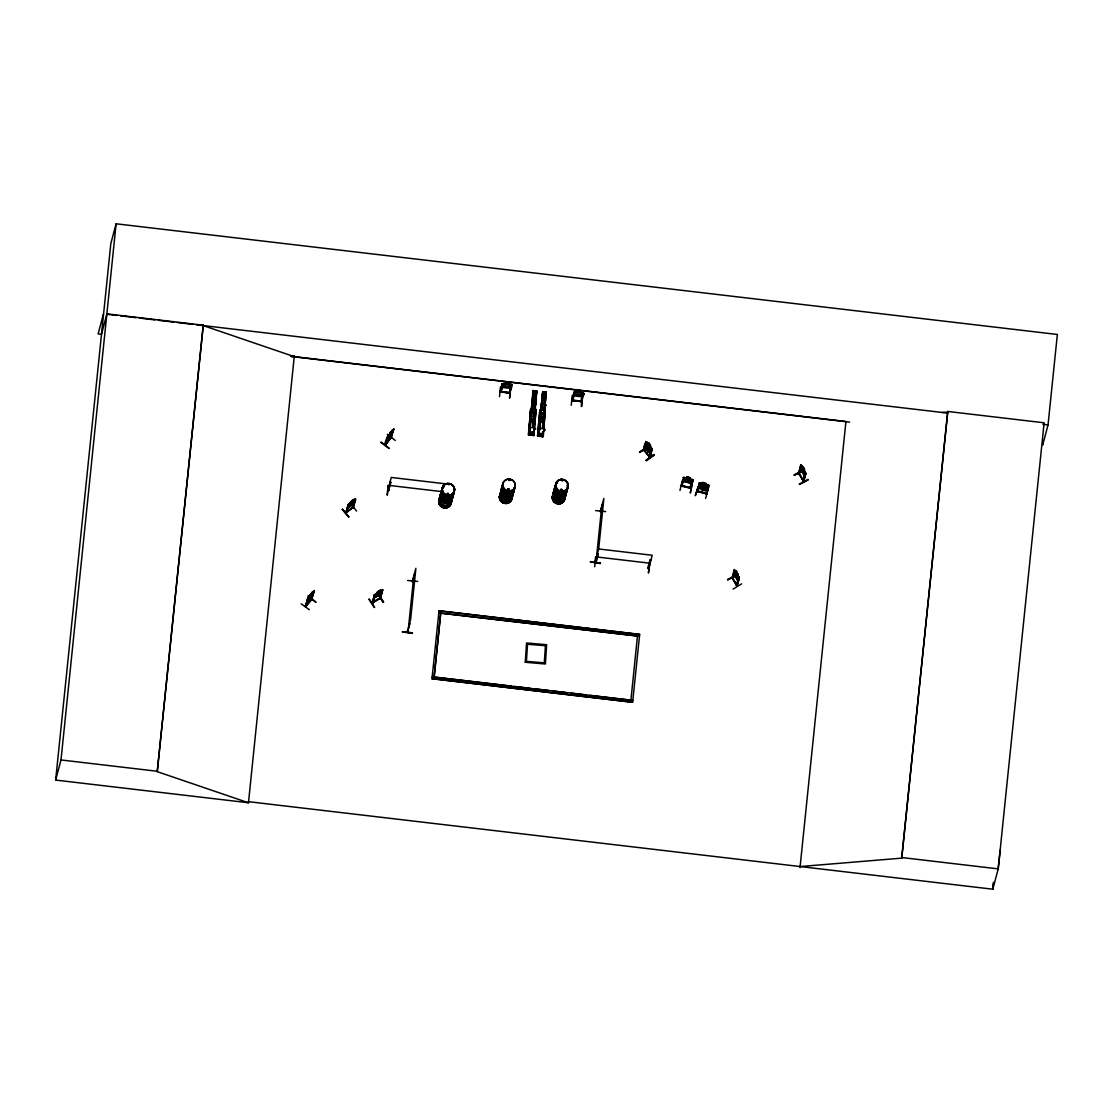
<?xml version="1.0" encoding="UTF-8"?>
<svg xmlns="http://www.w3.org/2000/svg" width="1113" height="1113" viewBox="0 0 1113 1113"><rect width="100%" height="100%" fill="white"/><g stroke="black" fill="none" stroke-linecap="round" stroke-linejoin="round"><path stroke-width="1.5" d="M345.642 512.717L353.28 507.125L345.795 513.037M346.491 512.773L348.397 504.495L345.489 513.065L346.658 512.467M352.501 507.723L345.587 512.856M525.266 662.36L526.532 643.022L546.65 644.677L545.398 664.002L525.294 662.277M530.915 644.51L530.984 643.467M539.374 662.778L544.257 663.181L545.509 644.664M417.709 581.445L407.65 580.485M605.681 511.59L595.636 510.589M529.76 428.881L529.412 432.999L532.765 433.36L534.477 429.59A3.367 1.016 5.2 0 0 534.852 428.185A3.367 1.016 5.2 0 0 530.122 427.67A3.367 1.016 5.2 0 0 529.746 429.089M532.598 403.949L532.376 406.69L534.602 406.941L535.756 404.297M538.956 434.126L539.304 430.008A3.367 1.016 5.2 0 1 539.68 428.602A3.367 1.016 5.2 0 1 544.41 429.103A3.367 1.016 5.2 0 1 544.034 430.508L542.309 434.473L538.984 433.917M541.92 407.817L541.822 404.895M530.511 415.525L528.647 435.016L530.678 408.916L536.118 409.528L533.711 435.531L528.772 434.78M528.731 435.016L530.762 408.763L535.784 409.292L533.405 435.433L533.767 432.22L528.605 432.192L533.252 432.595M530.692 415.539L528.981 435.058L531.291 409.041M531.457 408.054L532.96 390.705L536.605 390.941L535.158 408.443L531.374 408.04L532.334 408.109L533.252 390.58L536.828 391.108L535.228 408.443L534.073 408.318L534.351 405.16M529.273 435.016L531.75 409.028M534.115 408.332L535.089 407.998L531.652 407.984L533.252 390.58M529.969 431.872L531.931 410.753M530.386 433.82L531.903 434.209L530.386 433.82C529.009 435.225 532.543 435.6 531.917 433.987M532.849 407.887L534.017 407.567L533.002 407.302M530.901 433.931C531.318 434.473 531.318 432.15 531.138 433.875M533.711 406.885L533.642 407.72M531.416 433.402L531.611 432.915M533.878 407.984L534.031 407.414M535.019 402.196L535.645 390.983L536.605 390.941M532.737 427.225L534.212 410.975M534.365 408.304L535.937 390.927L534.727 408.401L536.772 391.108L535.701 390.997M532.849 427.239L534.323 410.989M532.696 432.025L532.097 435.364M533.183 427.211L534.477 409.361M532.765 433.36L529.44 432.79M533.391 427.295L534.866 411.045L533.489 427.309M533.67 428.964L535.2 411.087M537.509 436.073L539.861 410.057L545.328 410.419L543.255 436.658L538.149 436.129M537.607 436.073L539.875 410.071M538.845 429.646L540.375 411.754M542.518 436.588L543.297 431.677L542.949 436.56L538.316 435.893L538.678 432.846L538.149 433.319L542.796 433.708M540.501 411.768L539.068 429.674L540.807 411.81M542.546 391.846L543.673 391.957L542.073 409.292L540.932 409.181L542.782 391.776L546.149 392.068L544.772 409.57L546.121 392.124L545.245 392.11L544.563 403.323M541.001 409.181L542.796 391.706L540.918 409.167M538.581 436.185L539.179 432.832M539.513 429.646L540.835 410.168M539.722 429.743L541.349 411.866M541.182 409.153L542.782 391.776L543.659 391.957M539.819 429.743L541.475 411.866M541.641 409.25L543.158 391.901M539.93 434.933L541.447 435.336L539.93 434.933C538.553 436.338 542.087 436.713 541.461 435.1M541.6 404.673L543.464 403.156M540.821 435.253L540.793 435.545M540.96 435.072L540.681 433.792M543.2 408.624L543.339 407.803L542.838 408.36M545.245 392.11L544.814 403.393M542.379 428.366L543.756 412.088M544.702 403.198L545.481 392.054M541.934 436.449L542.727 431.677M542.629 428.324L544.02 410.488M544.535 409.501L543.631 409.445L545.843 392.166M542.727 428.324L544.354 410.46M543.033 428.435L544.535 412.172M542.615 436.588L542.949 431.691M543.367 428.463L545.328 410.419M388.228 485.449L387.268 495.202L388.047 485.574M387.908 490.694C388.59 489.483 388.854 491.153 387.811 489.957M390.872 482.388L389.967 482.291L390.872 482.388L388.604 490.777L388.827 490.068M412.575 580.736L415.886 568.312L410.627 619.44L407.219 632.351L407.4 631.001M407.219 632.254L407.386 631.099M407.567 632.295L409.779 623.461M412.366 581.209L412.867 581.709M412.784 582.002L412.951 580.972M409.431 623.419L409.695 624.323M414.523 574.016L414.954 573.195L412.464 581.793M440.4 496.37L440.581 496.593M590.349 561.94L600.352 563.498M594.718 566.74L595.511 557.098M600.77 512.105L600.909 511.368M595.761 561.342L595.538 562.496L595.65 561.425M600.422 511.771L600.937 511.076M597.403 553.523L595.121 562.385M602.495 504.119L602.926 503.299L600.422 511.688M597.431 553.815L598.293 554.246L597.389 554.149M600.338 563.568L600.436 562.872M648.768 568.409C647.724 566.392 648.183 569.48 647.961 568.409M649.394 563.289L648.434 573.042L649.909 563.498M650.02 560.006L650.896 560.437L650.02 560.006L647.794 567.964L648.879 568.409M294.347 355.603L248.477 802.751L55.65 780.074L110.813 243.705L116.114 223.796L1057.35 334.47L1048.043 424.916L1042.742 444.824L1043.09 441.416M55.65 780.074L61.006 759.956L116.114 223.796M800.122 866.554L901.725 858.137L947.775 411.462L1044.119 422.787L998.222 868.877L992.824 889.204L248.463 801.68L248.338 802.737L157.253 771.657L203.248 325.205L106.904 313.866L101.506 334.15M157.253 771.657L203.248 325.205M408.513 627.412L413.772 576.284M431.997 678.693L439.023 610.8L639.655 634.396L632.629 702.275L431.997 678.693L632.629 702.275M500.488 387.06L499.5 396.645M508.933 393.028L500.168 391.581L509.893 392.68L509.768 393.446L512.272 384.806L511.145 384.347M502.7 385.599L500.906 391.859M500.85 392.402L501.184 391.706M502.213 383.902L503.09 384.347L502.213 383.902L500.057 392.291L502.506 383.679M502.533 387.449C499.25 383.582 505.288 383.957 506.039 382.705L509.337 383.095L506.025 382.816L505.872 383.832L504.133 383.971L503.646 385.808L505.093 386.781L510.018 386.545L510.505 384.722L508.947 384.194L509.337 383.095M502.45 387.477L510.171 388.381L511.577 387.435L510.102 388.34M503.521 383.526L511.187 384.43L509.072 384.068M509.198 392.541L509.072 393.362L509.991 393.139M509.517 397.995L510.547 388.242L509.657 397.995M571.233 405.257L572.263 395.505M573.432 394.823L574.28 395.894L581.918 396.826C589.64 391.094 572.958 392.388 573.96 392.346M575.282 391.971L577.536 392.124M577.786 391.15L581.069 391.637L577.786 391.15L577.619 392.277L575.894 392.402L575.407 394.239L576.84 395.212L581.765 394.99L582.252 393.153L580.694 392.639L580.972 391.553M580.833 401.751L581.821 401.125L571.706 400.624L574.141 392.082M581.264 406.44L582.294 396.687L581.807 406.482M582.878 393.39L583.755 393.835L582.878 393.39L580.624 401.682M582.948 392.861L580.805 392.611L581.083 391.526M596.498 557.516L601.757 506.387M598.613 549.558L603.872 498.415L600.464 511.229M800.024 867.597L845.922 421.507L290.799 356.243M901.725 858.137L947.775 411.462M993.533 882.289L992.824 889.204L993.533 882.748M998.069 869.462L1000.211 850.068M402.363 631.92L412.366 633.394M412.408 632.949L402.377 631.836L412.45 632.768M590.391 561.773L600.38 563.095M380.493 597.751L372.034 602.606M372.076 602.69L380.409 597.806M373.119 602.467L372.34 603.302M380.841 593.772L379.797 598.905L379.672 598.126M380.507 598.432L379.978 598.585M385.195 444.56L391.136 437.145M390.496 437.854L385.39 445.061L391.414 437.353M644.079 450.668L645.777 442.028L646.625 442.515C643.425 460.824 642.215 443.725 646.75 442M644.51 450.431L644.065 449.499M649.324 456.58L650.159 456.914M650.117 457.262L643.731 449.694L649.755 457.206M533.711 398.287L535.019 397.744M542.977 420.881L542.546 421.688M305.24 606.46L308.023 597.82L305.602 606.655L311.849 599.531M311.334 599.935L311.07 599.629M595.747 562.009L597.751 553.564M448.275 484.545L448.901 484.753M448.4 493.852L447.259 494.005L448.456 494.144M509.072 480.468L509.267 479.661M509.587 480.593L509.295 479.675M507.765 490.179L508.154 488.774M509.824 479.995L509.044 480.301M510.004 480.343L509.545 479.62M509.072 489.386L508.293 490.179L508.112 488.997M509.17 489.247L508.46 490.221M562.788 480.204L561.94 480.858M561.898 480.329L562.844 480.677M560.507 490.36L561.23 489.066L562.357 489.859M560.98 489.372L560.743 489.984M561.634 490.527L562.093 489.803L560.882 490.29M562.302 490.068L561.55 490.916L560.576 490.304M679.96 490.471L682.241 480.955M693.149 479.94L683.507 477.435L684.175 478.242L681.935 486.27L681.086 486.005L681.462 485.296L689.935 487.591M681.935 486.27L682.144 485.463M683.521 481.386L682.812 480.065L683.521 481.386L691.076 483.265L683.549 481.289M686.818 477.88L687.083 476.907L690.283 477.811L687.083 476.907M692.982 480.079L692.091 479.856L693.176 479.828L692.439 482.569L691.02 483.209M683.507 477.435L681.253 486.103L690.783 488.37L690.088 487.508M692.216 483.571L690.324 493.045L692.189 483.418M699.256 488.162L698.241 487.424L701.357 488.607M704.181 490.471L704.473 489.386L706.157 489.483L706.644 487.661L702.247 485.658L700.439 486.033L699.952 487.856L701.468 488.607L701.065 489.692L704.306 490.43M699.284 488.064L707.84 490.04M698.296 486.548L695.291 495.716L698.268 486.381M698.018 491.181L697.016 491.362M698.727 485.574L699.548 486.798M697.879 491.696L700.202 483.334L699.326 483.098M699.465 486.812L707.019 488.704M700.55 482.861L702.86 483.404M706.115 483.209L705.823 484.294L707.339 485.045L706.852 486.868L705.044 487.23L700.647 485.24L701.134 483.404L702.762 483.348M702.985 482.458L709.051 485.491M706.713 493.991C705.489 493.657 705.392 487.55 708.898 485.63M705.906 493.755L706.087 493.045M705.614 498.443L708.16 488.983M708.355 488.12L706.95 488.649L708.383 488.009M103.37 314.214L98.125 333.97L101.506 334.359M309.289 609.674L301.164 603.83M315.995 602.05L307.953 595.942L315.73 602.342M310.416 594.272C308.788 597.681 313.546 589.18 312.197 593.076L313.156 592.199M310.805 594.105L311.974 592.992M312.113 593.006L312.447 591.921M310.917 600.004L312.683 593.549M313.532 591.337L311.195 600.213L312.002 599.197M305.352 606.335L311.57 599.267L313.685 591.295L307.911 598.057L305.602 606.446M311.849 599.615C317.08 579.456 313.602 598.85 307.689 600.978M342.303 509.448L348.8 517.002L342.442 509.225M346.574 512.662L348.397 504.495M350.289 503.257L356.591 511.062M351.096 501.365L348.188 504.759L345.934 513.288M353.002 500.433L351.471 501.601L355.047 499.236M348.828 516.849L342.359 509.392M353.391 500.502L353.586 499.445L353.294 500.6L354.491 499.946L352.515 503.535L349.065 505.552L350.915 502.422M352.418 507.778L353.767 502.937M352.835 507.959L355.325 499.208L349.023 503.702M355.325 499.208L353.197 507.18M353.405 507.584L355.701 498.888M381.133 442.042L389.133 448.122M387.324 434.251L395.282 440.456M385.961 444.421C392.806 424.303 381.842 446.772 386.114 444.087M388.061 436.407L385.543 445.033M387.783 436.199L385.961 444.518M390.106 432.581L389.884 433.68L390.204 432.651M390.482 432.401L391.679 430.912M391.595 431.246L391.971 430.272M390.454 438.202L392.625 430.161L390.802 438.119M390.955 437.479L393.181 429.465L392.917 430.369M391.359 437.785C396.701 417.333 392.666 438.397 387.074 438.995M372.006 602.982L374.886 594.565L372.897 602.912M374.511 594.648L372.104 603.316L380.59 598.14M374.469 596.151L373.05 602.759M376.389 596.693L377.641 591.699M374.664 607.308L369.307 599.031M378.99 595.149L380.34 590.071L380.131 591.142M379.714 598.919L382.635 590.419L381.676 590.586M382.023 591.726L380.284 598.029M380.479 598.53L382.761 589.751L374.469 594.787M378.712 595.427L383.22 602.328L378.754 595.26M412.742 582.127L414.954 573.195M441.277 496.913L440.303 496.76L442.557 488.482M441.249 496.44L440.331 496.426M441.193 496.968L440.511 496.523L441.346 496.551M439.023 610.8L639.655 634.396M438.772 612.915L639.46 636.26L440.484 613.11M500.961 392.305L503.09 384.347M506.638 383.081L508.613 383.317M432.192 676.829L632.81 700.411M532.974 393.585L536.341 393.877M533.071 392.416L536.424 392.778M532.807 395.352L536.174 395.644M532.501 398.677L535.854 399.024M530.762 408.763L528.341 434.905M530.525 411.393L535.548 411.935M532.097 406.175L534.922 406.482M533.53 402.238L532.097 403.727M530.122 415.789L535.116 416.429M529.899 418.14L534.894 418.78M535.562 403.323L535.506 402.21M542.365 396.395L545.704 396.826M542.226 397.967L545.551 398.384M539.902 414.273L544.897 414.926M541.641 407.302L544.466 407.608M541.475 409.055L544.786 409.57M539.207 421.897L544.201 422.537M545.106 404.45L545.203 403.421M538.316 435.893L540.654 410.141M571.915 400.708L572.04 399.929L580.708 401.139M573.543 394.823L574.252 392.11M572.736 400.012L572.75 400.819L574.865 392.444M578.384 391.526L580.36 391.748M581.668 401.876L583.908 393.251M600.714 512.23L602.926 503.299M595.191 561.954C597.097 560.966 595.942 563.011 596.192 561.481L595.497 561.397M596.178 562.218L598.335 553.912M639.822 452.546L646.347 447.857M643.592 449.916L646.041 441.569M648.114 443.823L648.392 442.668L650.465 445.186L650.493 449.596L647.321 446.772L646.987 442.891L648.114 443.823L645.888 441.541M646.876 450.153L648.114 451.669M646.444 460.824L654.291 454.939L646.138 460.253M648.336 452.309L648.601 451.335L649.797 452.198L650.284 450.375L646.291 445.506L645.804 447.343L646.75 448.915M648.392 452.435L646.583 448.929L648.392 452.435L648.684 451.266M646.723 441.931L652.093 449.096L649.895 457.596L649.241 456.956C648.601 453.728 653.234 448.233 651.383 448.859M649.241 456.956L650.799 451.836M652.176 449.04L649.825 457.513L643.717 449.847M646.152 460.267L654.054 454.466L646.096 460.42M648.74 568.437L652.218 555.262L598.711 548.973L595.163 562.107M637.443 636.274L630.932 699.938M687.18 476.962L686.902 478.047L685.205 477.978L684.718 479.8L689.114 481.734L690.936 481.345L691.423 479.522L689.907 478.799L690.297 477.7M689.796 488.12L692.091 479.856M689.893 487.884L690.658 488.44L693.065 479.814M698.324 487.536L699.562 482.889M702.832 483.501L703.013 482.36M704.279 490.527L704.571 489.456L706.727 490.123M706.658 493.949L709.078 485.379L707.938 485.713M735.095 576.297L727.526 579.636L734.844 575.852M731.992 578.037L734.385 569.48L739.296 577.856L736.917 586.398M732.924 578.273L734.497 569.87L732.479 577.897L737.335 585.758M734.497 569.87L732.883 578.69L732.591 577.591M738.002 573.738L737.655 574.767L736.277 570.997L736.11 571.929M736.375 570.941L736.055 572.096L735.15 571.039L734.663 572.861L737.836 578.259L737.585 574.711M738.629 577.591C740.799 576.2 734.121 586.69 737.029 585.146M736.889 585.995L738.935 577.438M739.241 577.772L736.959 586.328L732.076 577.744M733.064 589.069L741.592 583.88M794.32 475.334L801.583 471.703M798.87 474.124L800.984 465.276L799.064 474.263L798.48 473.442L803.809 481.665L805.868 473.609L805.116 472.997L803.405 481.804L805.729 473.178L801.388 465.484L804.49 469.143L804.143 470.173L804.435 469.088M800.984 465.276L798.814 473.15M803.043 467.154L804.017 468.823M799.273 484.03L808.024 479.453M804.574 476.03L803.071 480.677M800.317 469.408L800.164 467.516L804.156 475.961L805.075 475.891L805.784 473.262L804.17 470.062L804.323 473.665L801.763 470.451L801.638 466.444L802.598 467.335M798.536 473.442L800.776 464.942L801.499 465.498M803.823 481.275L798.953 472.858M531.444 434.32L531.11 434.307M391.999 433.486L392.917 431.705M533.364 420.032L532.487 420.784M448.428 493.323C445.882 492.252 447.343 496.607 448.72 494.367M562.19 490.555L562.302 489.845M540.946 434.446L541.155 434.07M392.221 432.234L388.367 437.033L389.94 433.639M312.67 594.036L308.621 598.683L310.235 595.316M387.714 436.449L393.765 429.062M387.867 436.449L388.548 435.378M308.774 596.999L307.745 600.895M355.005 501.504C336.905 516.349 359.165 501.88 354.936 499.222M388.868 490.457L387.95 489.929M648.949 568.131L648.044 568.075M499.987 391.859L510.102 392.75M388.896 448.428L380.869 442.39M532.056 403.546L532.849 403.017M536.41 404.186L536.007 403.351M545.954 405.313L545.551 404.478M382.065 592.38L374.371 597.876L373.718 597.319M382.121 592.478L374.371 597.876M390.148 432.707L392.708 430.397M308.287 598.029L307.438 598.474M311.487 598.975L305.727 606.376M543.52 398.315L543.394 399.595M544.299 399.581L544.41 398.524L543.339 398.468M540.918 420.213L541.655 419.698M596.22 561.801L595.413 561.453M580.903 401.459L581.751 401.584L571.985 400.457M313.504 591.406L314.269 590.906M353.656 499.528L351.096 501.476M348.619 504.759L347.687 505.038M353.28 506.888L352.487 507.431L353.489 507.291M645.276 447.301L644.608 446.076L650.062 453.172M650.813 453.617L650.048 453.102M645.192 444.17L645.568 445.923L650.423 451.836L651.397 451.725M648.392 442.668L650.465 445.186M644.733 448.414L639.446 452.309L646.403 447.69M374.26 607.559L368.876 599.267M681.295 485.63L690.964 488.106M690.742 488.398L690.964 487.675M705.906 493.435L706.866 493.657M541.057 433.973L540.334 433.987L541.085 434.084M380.396 590.168L377.557 591.713L375.471 595.747L379.255 594.175L381.342 590.739L380.034 591.226M377.349 593.09L379.95 591.56M376.862 594.926L379.463 593.382M533.962 397.244L533.697 398.343M375.081 594.857L374.121 595.01M383.22 602.328L379.185 595.149L383.679 602.036M509.1 490.263L507.834 490.11M804.49 469.143L802.807 466.528M801.332 471.258L794 475.042L801.624 471.536M805.868 473.609L805.116 472.997M803.475 481.512L798.981 472.955M808.302 479.898L799.551 484.475M733.578 572.165L737.682 580.555L738.587 580.485L737.641 580.457L733.829 574.002M727.832 579.929L735.137 576.131M738.712 576.576L739.296 577.856M536.146 404.325L536.327 403.532M545.954 405.174L544.146 408.054L541.934 407.678M698.908 484.892L700.369 484.155L707.84 486.075L708.536 487.411M531.819 418.738L532.932 418.864M532.779 420.631L531.207 419.81M541.001 421.437L542.323 421.744M508.112 488.746L509.476 489.47M381.94 590.071L382.761 589.751M540.681 435.127L540.821 434.446M533.711 402.224L534.741 402.03M543.255 403.351L543.993 403.129M502.38 383.762L503.577 383.456M528.912 435.044L529.621 435.127M542.894 404.075L541.641 404.854M646.319 443.419L645.373 443.531C648.072 443.155 651.091 448.066 651.522 450.988M440.553 496.12L441.318 496.189M683.479 477.533L684.648 477.491M942.461 412.478L947.622 412.047M699.423 482.945L700.606 482.805M804.129 475.863L805.075 475.891M533.433 390.76L532.529 408.179L531.652 407.998M536.09 409.542L533.67 435.545M541.641 419.782L542.852 420.422M541.641 436.491L542.309 436.546M571.957 400.221L580.68 401.473M698.101 491.417L697.1 491.07M545.44 645.707L527.52 644.232L526.421 661.372L544.34 662.847M526.338 661.706L531.221 662.11M532.39 406.565L534.616 406.801M290.799 356.243L294.235 356.647L203.15 325.566M106.806 314.242L117.129 315.452M120.566 315.855L136.05 317.678M139.487 318.081L154.971 319.904M158.422 320.307L173.906 322.13M177.343 322.533L192.827 324.356M196.264 324.759L947.511 413.09M1042.937 424.317L1048.043 424.916M290.966 356.438L849.622 422.119M511.131 384.959L512.008 385.39L511.104 385.293L509.072 393.32M500.238 391.971L509.921 392.945M444.755 483.738L391.247 477.449L387.839 490.624M389.133 485.421L440.901 491.501M596.596 556.945L650.089 563.234M433.903 677.024L511.076 686.109M514.498 686.512L529.927 688.321M533.364 688.724L548.792 690.533M552.229 690.936L567.658 692.759M571.08 693.162L586.523 694.971M589.946 695.375L631.099 700.216M901.878 857.553L998.222 868.877M61.006 759.956L157.35 771.281M683.382 477.686L684.258 477.908M700.578 482.917L707.965 484.865M700.119 483.654L699.451 482.847L697.197 491.515L706.699 493.922M698.241 491.125L705.851 493.129M698.157 491.445L705.767 493.449M697.295 491.181L706.88 493.616M692.049 479.327L693.037 479.926M541.196 421.716L540.751 420.923M532.96 418.78L533.391 419.559M650.131 446.118L652.023 449.026M732.159 577.814L737.251 586.05M645.345 444.184L645.707 445.882M567.032 485.185A6.288 5.996 14.9 0 1 564.388 492.85A6.288 5.996 14.9 0 1 556.138 490.805A6.288 5.996 14.9 0 1 557.335 482.792M567.018 488.524A6.288 5.996 14.9 0 1 559.408 495.188A6.288 5.996 14.9 0 1 555.721 485.741M567.672 486.451A6.4 6.094 14.9 0 1 559.129 492.962A6.4 6.094 14.9 0 1 557.335 482.486M565.251 495.16A6.288 5.996 14.9 0 1 557.641 501.824A6.288 5.996 14.9 0 1 553.968 492.377M565.39 495.021A6.4 6.094 14.9 0 1 557.655 501.782A6.4 6.094 14.9 0 1 553.912 492.196M565.974 492.822A6.4 6.094 14.9 0 1 558.239 499.584A6.4 6.094 14.9 0 1 554.497 489.998M565.348 494.798A6.288 5.996 14.9 0 1 557.738 501.448A6.288 5.996 14.9 0 1 554.065 492.002M565.891 494.534A6.288 5.996 14.9 0 1 557.432 499.375A6.288 5.996 14.9 0 1 554.552 490.179M566.002 492.711A6.4 6.094 14.9 0 1 558.267 499.473A6.4 6.094 14.9 0 1 554.524 489.887A6.288 5.996 14.9 0 0 558.323 499.25A6.288 5.996 14.9 0 0 565.933 492.6M514.053 488.51A6.288 5.996 14.9 0 1 506.429 495.16A6.288 5.996 14.9 0 1 502.756 485.727M514.178 488.37A6.4 6.094 14.9 0 1 506.443 495.132A6.4 6.094 14.9 0 1 502.714 485.546M513.636 491.946A6.316 6.01 14.9 0 1 505.149 496.801A6.316 6.01 14.9 0 1 502.227 487.647A6.275 5.982 14.9 0 0 505.163 496.76A6.316 6.01 14.9 0 0 513.608 492.016A6.275 5.982 14.9 0 1 505.163 496.76A6.316 6.01 14.9 0 1 502.241 487.577M513.649 491.793A6.288 5.996 14.9 0 1 505.191 496.635A6.288 5.996 14.9 0 1 502.297 487.438A6.275 5.968 14.9 0 0 505.205 496.607A6.275 5.968 14.9 0 0 513.622 491.793M514.763 486.172A6.4 6.094 14.9 0 1 507.027 492.934A6.4 6.094 14.9 0 1 503.299 483.348A6.4 6.094 14.9 0 0 507.055 492.822A6.4 6.094 14.9 0 0 514.79 486.061M514.164 488.134A6.302 6.01 14.9 0 1 506.526 494.812A6.302 6.01 14.9 0 1 502.839 485.351M514.693 487.884A6.302 6.01 14.9 0 1 506.234 492.739A6.302 6.01 14.9 0 1 503.326 483.515M514.735 485.95A6.288 5.996 14.9 0 1 507.111 492.6A6.288 5.996 14.9 0 1 503.438 483.153M512.383 494.77A6.288 5.996 14.9 0 1 504.773 501.434A6.288 5.996 14.9 0 1 501.087 491.988M511.924 496.495A6.288 5.996 14.9 0 1 503.521 502.895A6.316 6.01 14.9 0 1 501.726 492.614A6.316 6.01 14.9 0 0 500.502 500.739A6.316 6.01 14.9 0 0 508.794 502.784A6.316 6.01 14.9 0 0 511.437 495.09A6.275 5.982 14.9 0 1 508.766 502.742A6.275 5.982 14.9 0 1 500.53 500.711A6.275 5.982 14.9 0 1 501.726 492.725A6.275 5.968 14.9 0 0 503.535 502.881A6.316 6.01 14.9 0 0 511.938 496.537A6.275 5.968 14.9 0 1 503.535 502.881A6.288 5.996 14.9 0 1 501.754 492.586M513.538 492.113A6.275 5.968 14.9 0 1 505.107 496.941A6.275 5.968 14.9 0 1 502.241 487.786M512.509 491.056A6.302 6.01 14.9 0 1 509.865 498.735A6.302 6.01 14.9 0 1 501.587 496.69A6.302 6.01 14.9 0 1 502.784 488.663M512.55 495.981A6.302 6.01 14.9 0 1 504.078 500.822A6.302 6.01 14.9 0 1 501.184 491.612M512.55 494.52A6.4 6.094 14.9 0 1 504.815 501.281A6.4 6.094 14.9 0 1 501.073 491.696M512.592 490.694A6.288 5.996 14.9 0 1 509.949 498.346A6.288 5.996 14.9 0 1 501.699 496.315A6.288 5.996 14.9 0 1 502.895 488.301M453.436 494.548A6.288 5.996 14.9 0 1 444.991 499.389A6.288 5.996 14.9 0 1 442.098 490.193M453.548 492.725A6.4 6.094 14.9 0 1 445.812 499.487A6.4 6.094 14.9 0 1 442.07 489.901M442.724 490.93A6.288 5.996 14.9 0 0 444.49 501.24A6.288 5.996 14.9 0 0 452.894 494.826A6.275 5.982 14.9 0 1 445.283 501.476A6.275 5.982 14.9 0 1 441.611 492.057M454.104 490.638A6.4 6.094 14.9 0 1 445.562 497.149A6.302 6.01 14.9 0 1 443.795 486.868M443.767 486.673A6.4 6.094 14.9 0 0 445.562 497.149A6.302 6.01 14.9 0 0 453.979 490.777M453.548 494.186A6.302 6.01 14.9 0 1 445.075 499.027A6.302 6.01 14.9 0 1 442.181 489.817M454.062 490.416A6.288 5.996 14.9 0 1 445.673 496.815A6.288 5.996 14.9 0 1 443.892 486.506M451.238 497.734A6.288 5.996 14.9 0 1 448.609 505.385A6.288 5.996 14.9 0 1 440.345 503.354A6.288 5.996 14.9 0 1 441.541 495.341M441.555 492.238A6.288 5.996 14.9 0 0 445.228 501.671A6.288 5.996 14.9 0 0 452.838 495.021A6.275 5.968 14.9 0 1 445.228 501.657A6.275 5.968 14.9 0 1 441.569 492.252M452.309 497.038A6.302 6.01 14.9 0 1 444.685 503.716A6.302 6.01 14.9 0 1 440.998 494.255M451.349 497.358A6.302 6.01 14.9 0 1 448.706 505.024A6.302 6.01 14.9 0 1 440.442 502.993A6.302 6.01 14.9 0 1 441.638 494.965M451.391 497.455A6.4 6.094 14.9 0 1 448.72 505.232A6.4 6.094 14.9 0 1 440.331 503.159A6.4 6.094 14.9 0 1 441.541 495.021M452.407 496.676A6.288 5.996 14.9 0 1 444.783 503.326A6.288 5.996 14.9 0 1 441.11 493.894M542.393 409L543.575 408.527L542.393 409M440.72 613.138L434.14 677.052L440.72 613.138M310.151 595.65L309.664 597.472L312.099 593.41L310.151 595.65M350.832 502.742L350.345 504.579L352.724 502.756L353.211 500.933L350.832 502.742M389.856 433.959L389.369 435.795L391.706 431.649L389.856 433.959M378.114 591.671L379.783 590.683L378.114 591.671M505.789 384.166L505.302 385.988L508.377 386.35L508.85 384.528L505.789 384.166M532.682 396.84L536.035 397.202L532.682 396.84M530.358 413.16L535.381 413.688L530.358 413.16M529.663 420.77L534.685 421.312L529.663 420.77M542.532 394.642L545.885 395.004L542.532 394.642M542.643 393.459L545.982 393.821L542.643 393.459M542.059 399.72L545.412 400.082L542.059 399.72M540.069 412.52L545.092 413.048L540.069 412.52M539.666 416.916L544.688 417.458L539.666 416.916M539.443 419.253L544.466 419.796L539.443 419.253M577.536 392.597L577.049 394.433L580.123 394.795L580.61 392.959L577.536 392.597M647.321 446.772L646.834 448.595L648.768 450.946L649.255 449.109L647.321 446.772M648.016 444.157L647.529 445.979L649.463 448.33L649.95 446.508L648.016 444.157M648.67 443.433L649.825 445.27L648.67 443.433M686.804 478.367L686.318 480.204L689.323 480.955L689.81 479.119L686.804 478.367M687.653 477.366L689.49 478.173L687.653 477.366M702.039 486.451L701.566 488.273L704.557 489.066L705.044 487.23L702.039 486.451M702.748 483.835L702.261 485.658L705.252 486.451L705.739 484.628L702.748 483.835M701.872 489.233L703.708 490.068L701.872 489.233M703.583 482.833L705.419 483.668L703.583 482.833M735.971 572.43L735.484 574.252L737.015 576.868L737.502 575.031L735.971 572.43M736.556 571.748L737.446 573.751L736.556 571.748M802.459 467.836L801.972 469.658L803.503 472.274L803.989 470.437L802.459 467.836M700.842 485.797L702.665 487.508L700.327 488.106L703.305 487.925L705.739 489.483L703.986 487.87L706.421 487.299L703.36 487.466L700.842 485.797M646.5 445.395L647.557 448.219L645.943 447.746L647.947 448.998L649.449 451.961L648.42 449.262L650.075 449.749L648.03 448.511L646.5 445.395M559.31 495.522A6.4 6.094 14.9 0 0 567.046 488.76A6.4 6.094 14.9 0 1 559.352 495.41A6.4 6.094 14.9 0 1 555.582 485.922A6.4 6.094 14.9 0 0 559.352 495.41M558.03 497.163A6.288 5.996 14.9 0 0 566.42 490.75A6.275 5.982 14.9 0 1 558.03 497.135A6.288 5.996 14.9 0 1 556.25 486.84A6.275 5.982 14.9 0 0 558.072 497.01A6.288 5.996 14.9 0 0 566.461 490.61A6.275 5.982 14.9 0 1 558.072 497.01A6.288 5.996 14.9 0 1 556.291 486.715A6.275 5.982 14.9 0 0 558.03 497.135M557.057 489.024A6.288 5.996 14.9 0 0 567.769 487.577A6.288 5.996 14.9 0 0 560.882 479.369A6.288 5.996 14.9 0 0 557.057 489.024A6.275 5.982 14.9 0 0 567.755 487.577A6.275 5.982 14.9 0 0 560.882 479.383A6.275 5.982 14.9 0 0 557.057 489.024M557.001 489.205A6.288 5.996 14.9 0 0 567.727 487.758A6.288 5.996 14.9 0 0 560.827 479.55A6.288 5.996 14.9 0 0 557.001 489.205A6.275 5.982 14.9 0 0 567.713 487.758A6.275 5.982 14.9 0 0 560.827 479.564A6.275 5.982 14.9 0 0 557.015 489.205M556.361 503.41A6.288 5.996 14.9 0 0 564.82 498.568A6.275 5.982 14.9 0 1 556.361 503.396A6.288 5.996 14.9 0 1 553.467 494.214A6.275 5.982 14.9 0 0 556.361 503.396M556.403 503.285A6.288 5.996 14.9 0 0 564.848 498.443A6.275 5.982 14.9 0 1 556.403 503.271A6.288 5.996 14.9 0 1 553.509 494.089A6.275 5.982 14.9 0 0 556.403 503.271M504.147 488.732A6.316 6.01 14.9 0 0 514.902 487.271A6.316 6.01 14.9 0 0 507.987 479.035A6.316 6.01 14.9 0 0 504.147 488.732M504.147 488.802A6.275 5.968 14.9 0 0 514.832 487.369A6.275 5.968 14.9 0 0 507.959 479.188A6.275 5.968 14.9 0 0 504.147 488.802M443.517 493.101A6.288 5.996 14.9 0 0 454.243 491.654A6.288 5.996 14.9 0 0 447.343 483.445A6.288 5.996 14.9 0 0 443.517 493.101A6.275 5.982 14.9 0 0 454.229 491.654A6.275 5.982 14.9 0 0 447.343 483.459A6.275 5.982 14.9 0 0 443.531 493.101M444.532 501.1A6.288 5.996 14.9 0 0 452.921 494.687A6.275 5.968 14.9 0 1 444.532 501.087A6.288 5.996 14.9 0 1 442.751 490.791A6.275 5.968 14.9 0 0 444.532 501.087M443.475 493.296A6.288 5.996 14.9 0 0 454.187 491.849A6.288 5.996 14.9 0 0 447.301 483.64A6.288 5.996 14.9 0 0 443.475 493.296M443.489 493.282A6.275 5.968 14.9 0 0 454.16 491.835A6.275 5.968 14.9 0 0 447.301 483.668A6.275 5.968 14.9 0 0 443.489 493.282M442.835 507.486A6.288 5.996 14.9 0 0 451.28 502.645A6.275 5.968 14.9 0 1 442.877 507.347A6.288 5.996 14.9 0 1 439.969 498.179A6.288 5.996 14.9 0 0 442.835 507.486A6.275 5.982 14.9 0 0 451.266 502.645A6.288 5.996 14.9 0 1 442.863 507.361A6.275 5.968 14.9 0 1 439.997 498.193A6.275 5.982 14.9 0 0 442.835 507.486"/></g></svg>
